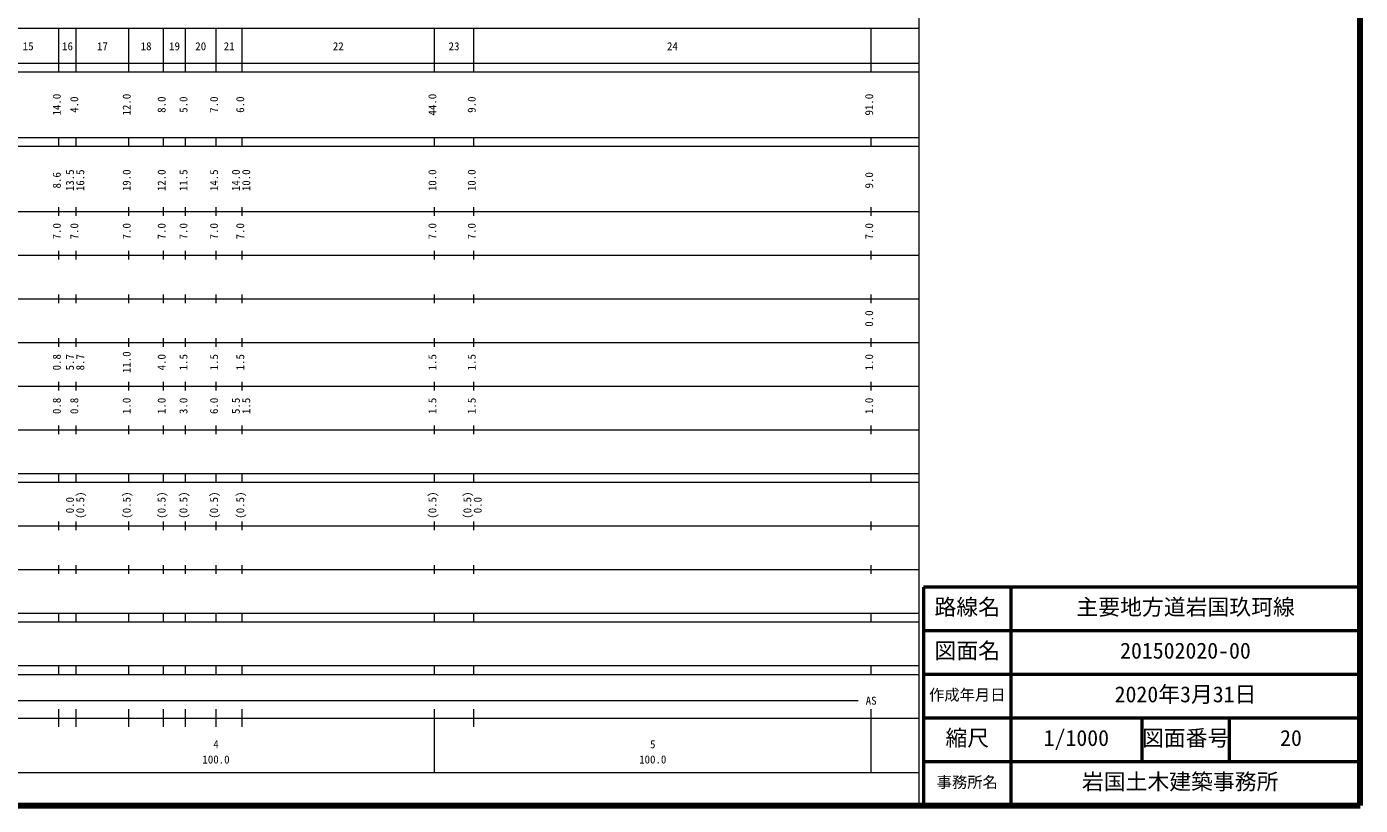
# Model space of a CAD drawing. Units: millimetres on the paper, enlarged 1000 times. Extents: x 40000 to 680000, y 20000 to 380000.
# Drawn here: x 374644 to 680000, y 20000 to 198357 of the extents above; entities that cross this region are included whole.
import ezdxf
from ezdxf.enums import TextEntityAlignment as Align

# ---------------------------------------------------------------- set-up
doc = ezdxf.new("R2010")
doc.units = ezdxf.units.MM
doc.header["$LTSCALE"] = 1000
for name, color, linetype, lineweight in [('M-SUV', 7, 'Continuous', 13), ('M-TTL', 2, 'Continuous', 140), ('M-TTL-FRAM', 2, 'Continuous', 50), ('M-TTL-TXT', 7, 'Continuous', 13)]:
    doc.layers.add(name, color=color, linetype=linetype, lineweight=lineweight)
doc.styles.add('ＭＳ ゴシック', font='')
doc.styles.get('ＭＳ ゴシック').set_extended_font_data('MS Gothic')

msp = doc.modelspace()

# ---------------------------------------------------------------- linework, layer by layer
at = {"layer": 'M-SUV'}
for p, q in [((579000, 20000), (579000, 370000)), ((68000, 198000), (579000, 198000)), ((382000, 188000), (382000, 198000)), ((386000, 188000), (386000, 198000)), ((398000, 188000), (398000, 198000)), ((406000, 188000), (406000, 198000)), ((411000, 188000), (411000, 198000)), ((418000, 188000), (418000, 198000)), ((424000, 188000), (424000, 198000)), ((468000, 188000), (468000, 198000)), ((477000, 188000), (477000, 198000)), ((568000, 188000), (568000, 198000)), ((40000, 190000), (579000, 190000)), ((40000, 188000), (579000, 188000)), ((40000, 173000), (579000, 173000)), ((40000, 171000), (579000, 171000)), ((382000, 171000), (382000, 173000)), ((386000, 171000), (386000, 173000)), ((398000, 171000), (398000, 173000)), ((406000, 171000), (406000, 173000)), ((411000, 171000), (411000, 173000)), ((418000, 171000), (418000, 173000)), ((424000, 171000), (424000, 173000)), ((468000, 171000), (468000, 173000)), ((477000, 171000), (477000, 173000)), ((568000, 171000), (568000, 173000)), ((40000, 156000), (579000, 156000)), ((382000, 155000), (382000, 157000)), ((386000, 155000), (386000, 157000)), ((398000, 155000), (398000, 157000)), ((406000, 155000), (406000, 157000)), ((411000, 155000), (411000, 157000)), ((418000, 155000), (418000, 157000)), ((424000, 155000), (424000, 157000)), ((468000, 155000), (468000, 157000)), ((477000, 155000), (477000, 157000)), ((568000, 155000), (568000, 157000)), ((382000, 145000), (382000, 147000)), ((386000, 145000), (386000, 147000)), ((398000, 145000), (398000, 147000)), ((406000, 145000), (406000, 147000)), ((411000, 145000), (411000, 147000)), ((418000, 145000), (418000, 147000)), ((424000, 145000), (424000, 147000)), ((468000, 145000), (468000, 147000)), ((477000, 145000), (477000, 147000)), ((568000, 145000), (568000, 147000)), ((46000, 146000), (579000, 146000)), ((52000, 136000), (579000, 136000)), ((382000, 135000), (382000, 137000)), ((386000, 135000), (386000, 137000)), ((398000, 135000), (398000, 137000)), ((406000, 135000), (406000, 137000)), ((411000, 135000), (411000, 137000)), ((418000, 135000), (418000, 137000)), ((424000, 135000), (424000, 137000)), ((468000, 135000), (468000, 137000)), ((477000, 135000), (477000, 137000)), ((568000, 135000), (568000, 137000)), ((46000, 126000), (579000, 126000)), ((382000, 125000), (382000, 127000)), ((386000, 125000), (386000, 127000)), ((398000, 125000), (398000, 127000)), ((406000, 125000), (406000, 127000)), ((411000, 125000), (411000, 127000)), ((418000, 125000), (418000, 127000)), ((424000, 125000), (424000, 127000)), ((468000, 125000), (468000, 127000)), ((477000, 125000), (477000, 127000)), ((568000, 125000), (568000, 127000)), ((382000, 115000), (382000, 117000)), ((386000, 115000), (386000, 117000)), ((398000, 115000), (398000, 117000)), ((406000, 115000), (406000, 117000)), ((411000, 115000), (411000, 117000)), ((418000, 115000), (418000, 117000)), ((424000, 115000), (424000, 117000)), ((468000, 115000), (468000, 117000)), ((477000, 115000), (477000, 117000)), ((568000, 115000), (568000, 117000)), ((52000, 116000), (579000, 116000)), ((382000, 105000), (382000, 107000)), ((386000, 105000), (386000, 107000)), ((398000, 105000), (398000, 107000)), ((406000, 105000), (406000, 107000)), ((411000, 105000), (411000, 107000)), ((418000, 105000), (418000, 107000)), ((424000, 105000), (424000, 107000)), ((468000, 105000), (468000, 107000)), ((477000, 105000), (477000, 107000)), ((568000, 105000), (568000, 107000)), ((46000, 106000), (579000, 106000)), ((40000, 96000), (579000, 96000)), ((382000, 94000), (382000, 96000)), ((386000, 94000), (386000, 96000)), ((398000, 94000), (398000, 96000)), ((406000, 94000), (406000, 96000)), ((411000, 94000), (411000, 96000)), ((418000, 94000), (418000, 96000)), ((424000, 94000), (424000, 96000)), ((468000, 94000), (468000, 96000)), ((477000, 94000), (477000, 96000)), ((568000, 94000), (568000, 96000)), ((40000, 94000), (579000, 94000)), ((49000, 84000), (579000, 84000)), ((382000, 83000), (382000, 85000)), ((386000, 83000), (386000, 85000)), ((398000, 83000), (398000, 85000)), ((406000, 83000), (406000, 85000)), ((411000, 83000), (411000, 85000)), ((418000, 83000), (418000, 85000)), ((424000, 83000), (424000, 85000)), ((468000, 83000), (468000, 85000)), ((477000, 83000), (477000, 85000)), ((568000, 83000), (568000, 85000)), ((40000, 74000), (579000, 74000)), ((382000, 73000), (382000, 75000)), ((386000, 73000), (386000, 75000)), ((398000, 73000), (398000, 75000)), ((406000, 73000), (406000, 75000)), ((411000, 73000), (411000, 75000)), ((418000, 73000), (418000, 75000)), ((424000, 73000), (424000, 75000)), ((468000, 73000), (468000, 75000)), ((477000, 73000), (477000, 75000)), ((568000, 73000), (568000, 75000)), ((40000, 64000), (579000, 64000)), ((40000, 62000), (579000, 62000)), ((382000, 62000), (382000, 64000)), ((386000, 62000), (386000, 64000)), ((398000, 62000), (398000, 64000)), ((406000, 62000), (406000, 64000)), ((411000, 62000), (411000, 64000)), ((418000, 62000), (418000, 64000)), ((424000, 62000), (424000, 64000)), ((468000, 62000), (468000, 64000)), ((477000, 62000), (477000, 64000)), ((568000, 62000), (568000, 64000)), ((40000, 52000), (579000, 52000)), ((382000, 50000), (382000, 52000)), ((386000, 50000), (386000, 52000)), ((398000, 50000), (398000, 52000)), ((406000, 50000), (406000, 52000)), ((411000, 50000), (411000, 52000)), ((418000, 50000), (418000, 52000)), ((424000, 50000), (424000, 52000)), ((468000, 50000), (468000, 52000)), ((477000, 50000), (477000, 52000)), ((568000, 50000), (568000, 52000)), ((40000, 50000), (579000, 50000)), ((71000, 44000), (565000, 44000)), ((40000, 40000), (579000, 40000)), ((382000, 38000), (382000, 42000)), ((386000, 38000), (386000, 42000)), ((398000, 38000), (398000, 42000)), ((406000, 38000), (406000, 42000)), ((411000, 38000), (411000, 42000)), ((418000, 38000), (418000, 42000)), ((424000, 38000), (424000, 42000)), ((468000, 27500), (468000, 42000)), ((477000, 38000), (477000, 42000)), ((568000, 27500), (568000, 42000)), ((68000, 27500), (579000, 27500))]:
    msp.add_line(p, q, dxfattribs=at)
at = {"layer": 'M-TTL'}
for p, q in [((680000, 20000), (680000, 380000)), ((40000, 20000), (680000, 20000))]:
    msp.add_line(p, q, dxfattribs=at)
at = {"layer": 'M-TTL-FRAM'}
for p, q in [((680000, 70000), (580000, 70000)), ((580000, 70000), (580000, 20000)), ((600000, 70000), (600000, 20000)), ((680000, 60000), (580000, 60000)), ((680000, 50000), (580000, 50000)), ((680000, 40000), (580000, 40000)), ((630000, 40000), (630000, 30000)), ((650000, 40000), (650000, 30000)), ((680000, 30000), (580000, 30000))]:
    msp.add_line(p, q, dxfattribs=at)

# ---------------------------------------------------------------- texts
at = {"layer": 'M-SUV', "style": 'ＭＳ ゴシック'}
for s, p in [('15', (373750, 192405)), ('16', (382750, 192405)), ('17', (390750, 192405)), ('18', (400750, 192405)), ('19', (407250, 192405)), ('20', (413250, 192405)), ('21', (419750, 192405)), ('22', (444750, 192405)), ('23', (471250, 192405)), ('24', (521250, 192405)), ('AS', (566750, 42500)), ('4', (417375, 32523)), ('5', (517375, 32523)), ('100.0', (414875, 29033)), ('100.0', (514875, 29033))]:
    msp.add_text(s, height=1833, dxfattribs=at).set_placement(p, align=Align.BOTTOM_LEFT)
for s, p in [('14.0', (383000, 178000)), ('4.0', (387000, 178625)), ('12.0', (399000, 178000)), ('8.0', (407000, 178625)), ('5.0', (412000, 178625)), ('7.0', (419000, 178625)), ('6.0', (425000, 178625)), ('44.0', (469000, 178000)), ('9.0', (478000, 178625)), ('91.0', (569000, 178000)), ('8.6', (383000, 161299)), ('13.5', (386000, 160674)), ('16.5', (388370, 160674)), ('19.0', (399000, 160674)), ('12.0', (407000, 160674)), ('11.5', (412000, 160674)), ('14.5', (419000, 160674)), ('14.0', (424000, 160674)), ('10.0', (426370, 160674)), ('10.0', (469000, 160674)), ('10.0', (478000, 160674)), ('9.0', (569000, 161299)), ('7.0', (383000, 149625)), ('7.0', (387000, 149625)), ('7.0', (399000, 149625)), ('7.0', (407000, 149625)), ('7.0', (412000, 149625)), ('7.0', (419000, 149625)), ('7.0', (425000, 149625)), ('7.0', (469000, 149625)), ('7.0', (478000, 149625)), ('7.0', (569000, 149625)), ('0.0', (569000, 129625)), ('0.8', (383000, 119625)), ('5.7', (386000, 119625)), ('8.7', (388370, 119625)), ('11.0', (399000, 119000)), ('4.0', (407000, 119625)), ('1.5', (412000, 119625)), ('1.5', (419000, 119625)), ('1.5', (425000, 119625)), ('1.5', (469000, 119625)), ('1.5', (478000, 119625)), ('1.0', (569000, 119625)), ('0.8', (383000, 109625)), ('0.8', (387000, 109625)), ('1.0', (399000, 109625)), ('1.0', (407000, 109625)), ('3.0', (412000, 109625)), ('6.0', (419000, 109625)), ('5.5', (424000, 109625)), ('1.5', (426370, 109625)), ('1.5', (469000, 109625)), ('1.5', (478000, 109625)), ('1.0', (569000, 109625)), ('0.0', (386000, 86889)), ('(0.5)', (388370, 85639)), ('(0.5)', (399000, 85639)), ('(0.5)', (407000, 85639)), ('(0.5)', (412000, 85639)), ('(0.5)', (419000, 85639)), ('(0.5)', (425000, 85639)), ('(0.5)', (469000, 85639)), ('(0.5)', (477000, 85639)), ('0.0', (479370, 86889))]:
    msp.add_text(s, height=1833, rotation=90, dxfattribs=at).set_placement(p, align=Align.BOTTOM_LEFT)
at = {"layer": 'M-TTL-TXT', "style": 'ＭＳ ゴシック'}
for s, height, p in [('路線名', 3666, (582500, 62500)), ('路線名', 3666, (582500, 62500)), ('主要地方道岩国玖珂線', 3666, (615000, 62500)), ('図面名', 3666, (582500, 52500)), ('図面名', 3666, (582500, 52500)), ('201502020-00', 3666, (625000, 52500)), ('作成年月日', 2566, (581250, 43250)), ('作成年月日', 2566, (581250, 43250)), ('2020年3月31日', 3666, (623750, 42500)), ('縮尺', 3666, (585000, 32500)), ('縮尺', 3666, (585000, 32500)), ('1/1000', 3666, (607500, 32500)), ('図面番号', 3666, (630000, 32500)), ('図面番号', 3666, (630000, 32500)), ('20', 3666, (661625, 32500)), ('岩国土木建築事務所 ', 3666, (616250, 22500)), ('事務所名', 2566, (583000, 23250)), ('事務所名', 2566, (583000, 23250))]:
    msp.add_text(s, height=height, dxfattribs=at).set_placement(p, align=Align.BOTTOM_LEFT)

doc.saveas('drawing.dxf')
